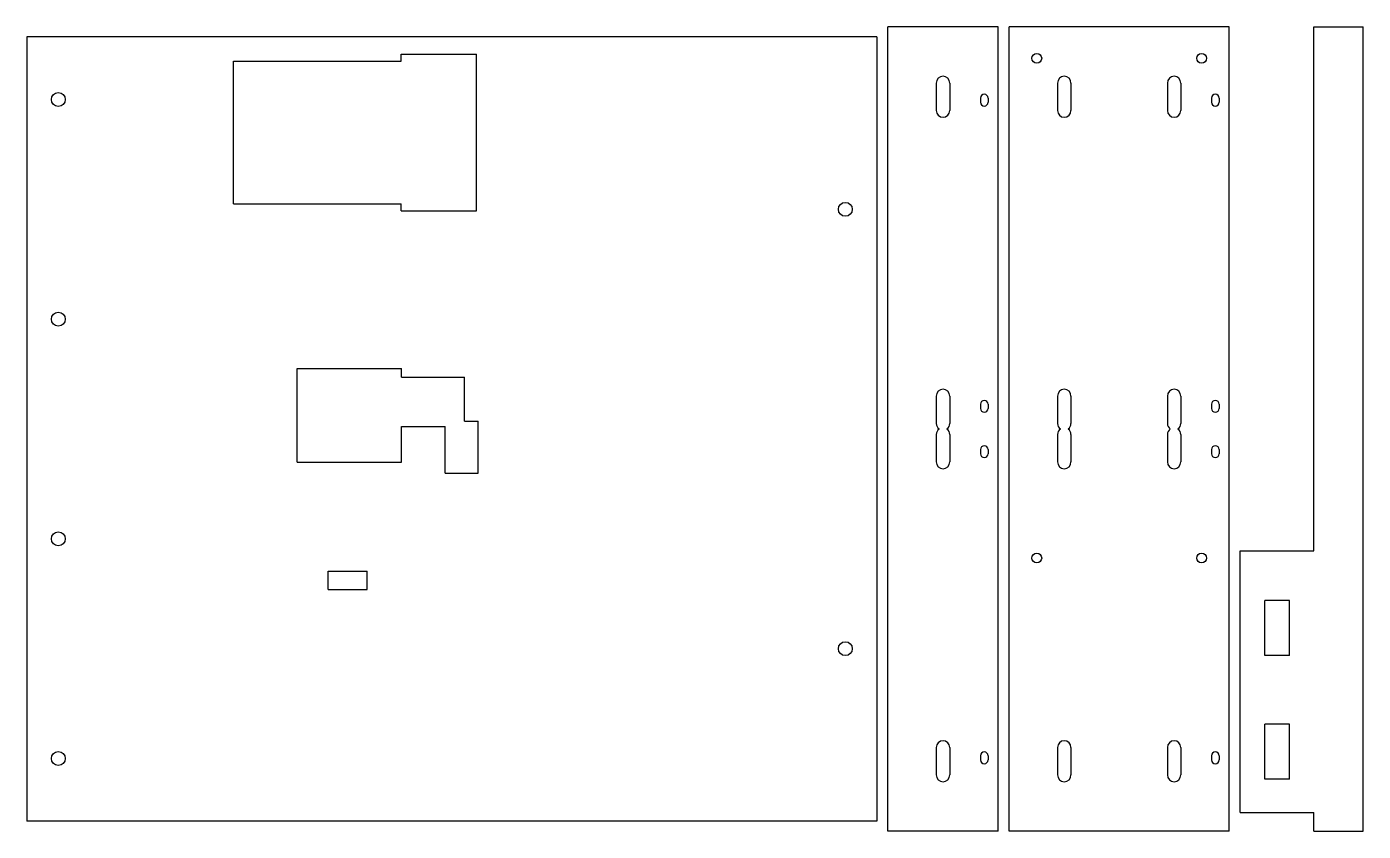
# Model space of a CAD drawing. Extents: x 6 to 493, y 6 to 299.
import ezdxf

# ---------------------------------------------------------------- set-up
doc = ezdxf.new("R2010")
doc.units = 0
doc.layers.add('CUT', color=1, linetype='CONTINUOUS')

msp = doc.modelspace()

# ---------------------------------------------------------------- linework, layer by layer
at = {"layer": 'CUT'}
for p, q in [((359.79, 298.9), (319.64, 298.9)), ((319.64, 5.9), (319.64, 298.9)), ((359.79, 5.9), (359.79, 298.9)), ((443.94, 298.9), (363.79, 298.9)), ((363.79, 5.9), (363.79, 298.9)), ((443.94, 5.9), (443.94, 298.9)), ((474.76, 298.9), (492.76, 298.9)), ((474.76, 107.99), (474.76, 298.9)), ((492.76, 5.9), (492.76, 298.9)), ((315.64, 295.22), (6, 295.22)), ((6, 295.22), (6, 9.58)), ((315.64, 295.22), (315.64, 9.58)), ((142.32, 288.9), (169.82, 288.9)), ((142.32, 286.4), (142.32, 288.9)), ((169.82, 231.9), (169.82, 288.9)), ((81.32, 286.4), (142.32, 286.4)), ((81.32, 234.4), (81.32, 286.4)), ((337.265, 278.4), (337.265, 268.4)), ((342.165, 278.4), (342.165, 268.4)), ((381.415, 278.4), (381.415, 268.4)), ((386.315, 278.4), (386.315, 268.4)), ((421.415, 278.4), (421.415, 268.4)), ((426.315, 278.4), (426.315, 268.4)), ((353.315, 272.9), (353.315, 271.4)), ((356.115, 272.9), (356.115, 271.4)), ((437.465, 272.9), (437.465, 271.4)), ((440.265, 272.9), (440.265, 271.4)), ((81.32, 234.4), (142.32, 234.4)), ((142.32, 231.9), (142.32, 234.4)), ((142.32, 231.9), (169.82, 231.9)), ((104.44, 174.465), (142.44, 174.465)), ((104.44, 140.265), (104.44, 174.465)), ((142.44, 171.265), (142.44, 174.465)), ((142.44, 171.265), (165.44, 171.265)), ((165.44, 155.265), (165.44, 171.265)), ((337.265, 164.4), (337.265, 154.4)), ((342.165, 164.4), (342.165, 154.4)), ((353.315, 161.4), (353.315, 159.9)), ((356.115, 161.4), (356.115, 159.9)), ((381.415, 164.4), (381.415, 154.4)), ((386.315, 164.4), (386.315, 154.4)), ((421.415, 164.4), (421.415, 154.4)), ((426.315, 164.4), (426.315, 154.4)), ((437.465, 161.4), (437.465, 159.9)), ((440.265, 161.4), (440.265, 159.9)), ((142.44, 153.265), (158.44, 153.265)), ((142.44, 140.265), (142.44, 153.265)), ((158.44, 136.265), (158.44, 153.265)), ((165.44, 155.265), (170.44, 155.265)), ((170.44, 136.265), (170.44, 155.265)), ((337.265, 150.4), (337.265, 140.4)), ((342.165, 150.4), (342.165, 140.4)), ((381.415, 150.4), (381.415, 140.4)), ((386.315, 150.4), (386.315, 140.4)), ((421.415, 150.4), (421.415, 140.4)), ((426.315, 150.4), (426.315, 140.4)), ((353.315, 144.9), (353.315, 143.4)), ((356.115, 144.9), (356.115, 143.4)), ((437.465, 144.9), (437.465, 143.4)), ((440.265, 144.9), (440.265, 143.4)), ((104.44, 140.265), (142.44, 140.265)), ((158.44, 136.265), (170.44, 136.265)), ((447.94, 12.76), (447.94, 107.99)), ((447.94, 107.99), (474.76, 107.99)), ((115.84, 100.565), (130.04, 100.565)), ((115.84, 93.965), (115.84, 100.565)), ((130.04, 93.965), (130.04, 100.565)), ((115.84, 93.965), (130.04, 93.965)), ((456.85, 69.9), (456.85, 89.9)), ((465.85, 89.9), (456.85, 89.9)), ((465.85, 69.9), (465.85, 89.9)), ((465.85, 69.9), (456.85, 69.9)), ((456.85, 24.9), (456.85, 44.9)), ((465.85, 44.9), (456.85, 44.9)), ((465.85, 24.9), (465.85, 44.9)), ((337.265, 36.4), (337.265, 26.4)), ((342.165, 36.4), (342.165, 26.4)), ((381.415, 36.4), (381.415, 26.4)), ((386.315, 36.4), (386.315, 26.4)), ((421.415, 36.4), (421.415, 26.4)), ((426.315, 36.4), (426.315, 26.4)), ((353.315, 33.4), (353.315, 31.9)), ((356.115, 33.4), (356.115, 31.9)), ((437.465, 33.4), (437.465, 31.9)), ((440.265, 33.4), (440.265, 31.9)), ((465.85, 24.9), (456.85, 24.9)), ((447.94, 12.76), (474.76, 12.76)), ((474.76, 5.9), (474.76, 12.76)), ((315.64, 9.58), (6, 9.58)), ((359.79, 5.9), (319.64, 5.9)), ((443.94, 5.9), (363.79, 5.9)), ((474.76, 5.9), (492.76, 5.9))]:
    msp.add_line(p, q, dxfattribs=at)
for centre, radius in [((373.865, 287.4), 1.775), ((433.865, 287.4), 1.775), ((17.5, 272.4), 2.525), ((304.14, 232.4), 2.525), ((17.5, 192.4), 2.525), ((17.5, 112.4), 2.525), ((373.865, 105.4), 1.775), ((433.865, 105.4), 1.775), ((304.14, 72.4), 2.525), ((17.5, 32.4), 2.525)]:
    msp.add_circle(centre, radius, dxfattribs=at)
for centre, radius, start, end in [((339.715, 278.4), 2.45, 0, 180), ((383.865, 278.4), 2.45, 0, 180), ((423.865, 278.4), 2.45, 0, 180), ((354.715, 272.9), 1.4, 0, 180), ((438.865, 272.9), 1.4, 0, 180), ((339.715, 268.4), 2.45, 180, 0), ((354.715, 271.4), 1.4, 180, 0), ((383.865, 268.4), 2.45, 180, 0), ((423.865, 268.4), 2.45, 180, 0), ((438.865, 271.4), 1.4, 180, 0), ((339.715, 164.4), 2.45, 0, 180), ((383.865, 164.4), 2.45, 0, 180), ((423.865, 164.4), 2.45, 0, 180), ((354.715, 161.4), 1.4, 0, 180), ((438.865, 161.4), 1.4, 0, 180), ((354.715, 159.9), 1.4, 180, 0), ((438.865, 159.9), 1.4, 180, 0), ((339.715, 154.4), 2.45, 180, 234.7187), ((339.715, 150.4), 2.45, 125.2813, 180), ((339.715, 154.4), 2.45, 305.2813, 0), ((339.715, 150.4), 2.45, 0, 54.7187), ((383.865, 154.4), 2.45, 180, 234.7187), ((383.865, 150.4), 2.45, 125.2813, 180), ((383.865, 154.4), 2.45, 305.2813, 0), ((383.865, 150.4), 2.45, 0, 54.7187), ((423.865, 154.4), 2.45, 180, 234.7187), ((423.865, 150.4), 2.45, 125.2813, 180), ((423.865, 154.4), 2.45, 305.2813, 0), ((423.865, 150.4), 2.45, 0, 54.7187), ((354.715, 144.9), 1.4, 0, 180), ((438.865, 144.9), 1.4, 0, 180), ((354.715, 143.4), 1.4, 180, 0), ((438.865, 143.4), 1.4, 180, 0), ((339.715, 140.4), 2.45, 180, 0), ((383.865, 140.4), 2.45, 180, 0), ((423.865, 140.4), 2.45, 180, 0), ((339.715, 36.4), 2.45, 0, 180), ((354.715, 33.4), 1.4, 0, 180), ((383.865, 36.4), 2.45, 0, 180), ((423.865, 36.4), 2.45, 0, 180), ((438.865, 33.4), 1.4, 0, 180), ((354.715, 31.9), 1.4, 180, 0), ((438.865, 31.9), 1.4, 180, 0), ((339.715, 26.4), 2.45, 180, 0), ((383.865, 26.4), 2.45, 180, 0), ((423.865, 26.4), 2.45, 180, 0)]:
    msp.add_arc(centre, radius, start, end, dxfattribs=at)

doc.saveas('drawing.dxf')
